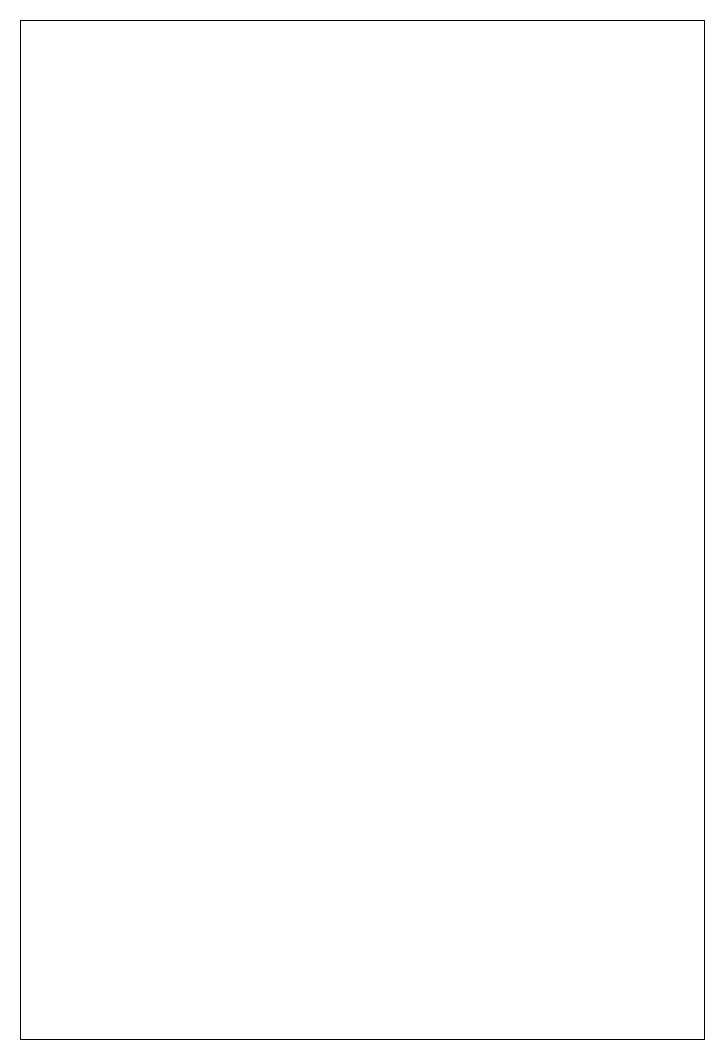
# Model space of a CAD drawing. Header units: millimetres. Extents: x -6.5 to 6.5, y -9.6 to 9.6.
import ezdxf

# ---------------------------------------------------------------- set-up
doc = ezdxf.new("R2010")
doc.units = ezdxf.units.MM
doc.layers.add('NKK-CW-SW_Cutout', color=1, linetype='CONTINUOUS', lineweight=0)

msp = doc.modelspace()

# ---------------------------------------------------------------- linework, layer by layer
at = {"layer": 'NKK-CW-SW_Cutout'}
for p, q in [((-6.45, -9.6), (-6.45, 9.6)), ((-6.45, 9.6), (6.45, 9.6)), ((6.45, -9.6), (6.45, 9.6)), ((-6.45, -9.6), (6.45, -9.6))]:
    msp.add_line(p, q, dxfattribs=at)

doc.saveas('drawing.dxf')
